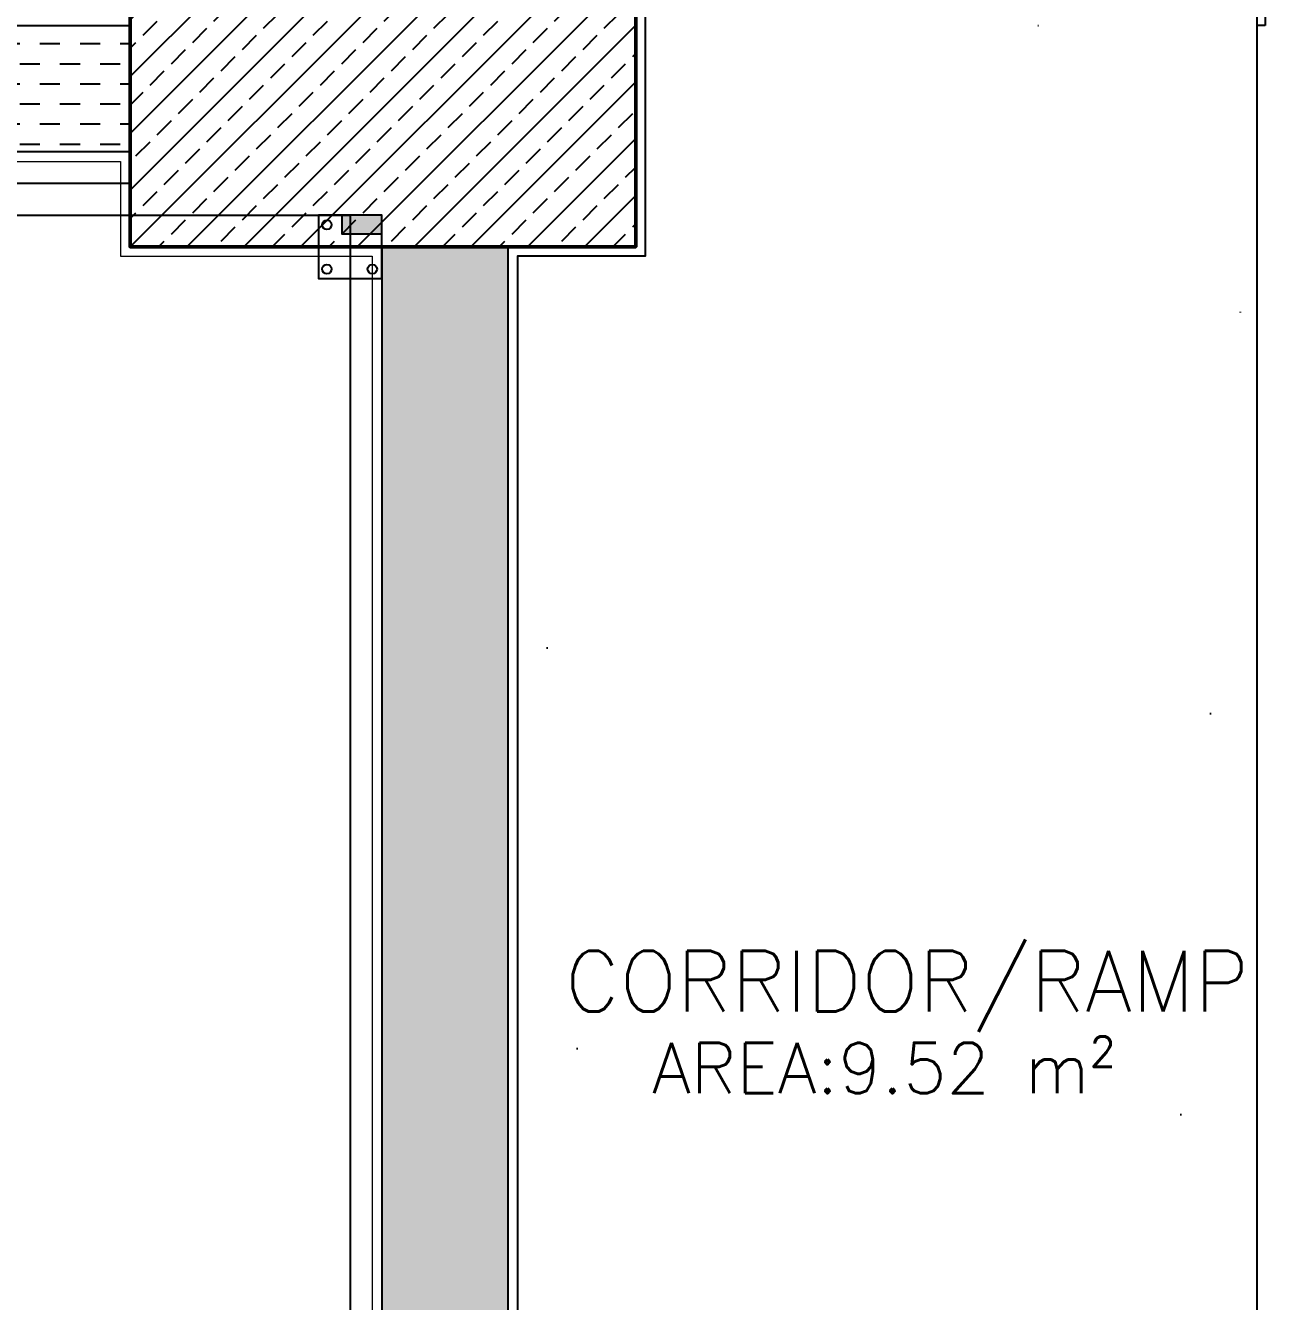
# Model space of a CAD drawing. Extents: x 820 to 5791, y 1495 to 5010.
# Drawn here: x 2377.8 to 2573.7, y 2724.7 to 2926.5 of the extents above; entities that cross this region are included whole.
import ezdxf
from ezdxf.enums import TextEntityAlignment as Align

# ---------------------------------------------------------------- set-up
doc = ezdxf.new("R2010")
doc.units = 0
doc.header["$LTSCALE"] = 20
doc.linetypes.add('CACHE', pattern=[0.375, 0.25, -0.125])
doc.linetypes.add('DOT2', pattern=[3.175, 0, -3.175])
for name, color, linetype in [('2_V_Wall', 43, 'CONTINUOUS'), ('2_V_Wall_Cementboard', 240, 'CONTINUOUS'), ('2_V_Wall_Gasblock', 133, 'CONTINUOUS'), ('accessori ccb', 94, 'CONTINUOUS'), ('Alan', 102, 'CONTINUOUS'), ('Kiriş', 7, 'CONTINUOUS'), ('Oda', 7, 'CONTINUOUS'), ('porta superiore', 5, 'CONTINUOUS'), ('TARAMA', 8, 'CONTINUOUS')]:
    doc.layers.add(name, color=color, linetype=linetype)
doc.layers.add('_00_TT_AREA', color=140, linetype='CONTINUOUS', plot=False)
for name, color, linetype, lineweight in [('_00_TT_PLASTER INTERIOR', 60, 'CONTINUOUS', 0), ('DUVAR', 7, 'CONTINUOUS', 60), ('KOLON', 7, 'CONTINUOUS', 50)]:
    doc.layers.add(name, color=color, linetype=linetype, lineweight=lineweight)
doc.styles.get("Standard").update_dxf_attribs({"font": 'txttw.shx'})
pattern_1 = [(0, (5164.5872, -4629.65), (3.175, 3.175), [3.175, -3.175])]

# ---------------------------------------------------------------- blocks, each defined once
blk = doc.blocks.new('TRHTRHT')
at = {"layer": 'accessori ccb'}
h = blk.add_hatch(color=1, dxfattribs=at)
h.dxf.hatch_style = 1
h.paths.add_polyline_path([(33075.7, 4640.49), (33075.7, 4637.51), (33082.03, 4637.51), (33082.03, 4640.49)])
at = {"layer": 'accessori ccb', "color": 8}
blk.add_lwpolyline([(33082.03, 4640.49), (33072.03, 4640.49), (33072.03, 4630.49), (33082.03, 4630.49), (33082.03, 4640.49)], dxfattribs=at)
blk.add_lwpolyline([(33075.7, 4640.49), (33075.7, 4637.51), (33082.03, 4637.51), (33082.03, 4640.49)], close=True, dxfattribs=at)
for centre in [(33073.36, 4638.97), (33073.36, 4631.95), (33080.55, 4631.95)]:
    blk.add_circle(centre, 0.742, dxfattribs=at)
at = {"layer": 'porta superiore'}
blk.add_lwpolyline([(33077.03, 4640.49), (33077.03, 3868.81), (32732.03, 3868.81), (32732.03, 4640.49)], close=True, dxfattribs=at)

msp = doc.modelspace()

# ---------------------------------------------------------------- hatches: boundary and pattern name
at = {"layer": '2_V_Wall_Gasblock'}
h = msp.add_hatch(dxfattribs=at)
h.set_pattern_fill('DASH', color=256, style=0)
h.set_pattern_definition(pattern_1)
h.paths.add_polyline_path([(2394.38, 2926.54), (2394.38, 2906.54), (2094.64, 2906.54), (2094.64, 2926.54)])
h = msp.add_hatch(dxfattribs=at)
h.set_pattern_fill('DASH', color=256, style=0)
h.set_pattern_definition(pattern_1)
h.paths.add_polyline_path([(2454.18, 2891.54), (2434.18, 2891.54), (2434.18, 2100.04), (2454.18, 2100.04)])
at = {"layer": 'TARAMA'}
h = msp.add_hatch(dxfattribs=at)
h.set_pattern_fill('ANSI33', color=256)
h.set_pattern_definition([(45, (5164.587, -4629.65), (-4.490128, 4.490128), []), (45, (5169.077, -4629.65), (-4.490128, 4.490128), [3.175, -1.5875])])
h.paths.add_polyline_path([(2474.38, 2931.54), (2474.38, 2891.54), (2394.38, 2891.54), (2394.38, 2931.54)])

# ---------------------------------------------------------------- linework, layer by layer
at = {"layer": '2_V_Wall'}
for points in [[(2394.38, 2926.54), (2394.38, 2906.54), (2094.64, 2906.54), (2094.64, 2926.54)], [(2454.18, 2891.54), (2434.18, 2891.54), (2434.18, 2100.04), (2454.18, 2100.04)]]:
    msp.add_lwpolyline(points, close=True, dxfattribs=at)
at = {"layer": '2_V_Wall_Cementboard'}
msp.add_lwpolyline([(2573.93, 2926.55), (2572.68, 2926.55), (2572.68, 2931.55), (2573.93, 2931.55)], close=True, dxfattribs=at)
at = {"layer": '_00_TT_AREA'}
msp.add_lwpolyline([(2475.88, 2932.8), (2475.88, 2890.04), (2455.68, 2890.04), (2455.68, 2121.54), (2464.57, 2121.54), (2464.57, 2105.04), (2564.57, 2105.05), (2564.57, 2121.54), (2572.68, 2121.54), (2572.68, 2932.8)], close=True, dxfattribs=at)
at = {"layer": '_00_TT_PLASTER INTERIOR'}
for points in [[(2464.57, 2121.54), (2455.68, 2121.54), (2455.68, 2890.04), (2475.88, 2890.04), (2475.88, 2931.54), (2474.38, 2931.54)], [(2572.68, 2926.55), (2572.68, 2121.54), (2564.57, 2121.54)], [(2086.46, 2100.04), (2086.46, 2825.04), (2096.14, 2825.04), (2096.14, 2905.04), (2392.88, 2905.04), (2392.88, 2890.04), (2432.68, 2890.04), (2432.68, 2100.04)]]:
    msp.add_lwpolyline(points, dxfattribs=at)
at = {"layer": 'Kiriş', "color": 4, "linetype": 'CACHE', "lineweight": -3, "ltscale": 50}
msp.add_lwpolyline([(2394.38, 2901.54), (2094.64, 2901.54), (2094.64, 2926.54), (2394.38, 2926.54)], close=True, dxfattribs=at)
at = {"layer": 'KOLON'}
msp.add_lwpolyline([(2474.38, 2931.54), (2474.38, 2891.54), (2394.38, 2891.54), (2394.38, 2931.54)], close=True, dxfattribs=at)
at = {"layer": 'porta superiore', "color": 1, "linetype": 'DOT2'}
for p, q in [((2474.38, 2926.55), (2573.39, 2926.55)), ((2513.39, 2120.04), (2573.39, 2926.55)), ((2455.62, 2891.54), (2513.39, 2120.04))]:
    msp.add_line(p, q, dxfattribs=at)

# ---------------------------------------------------------------- block references
at = {"layer": 'DUVAR'}
msp.add_blockref('TRHTRHT', (-30647.85, -1743.94), dxfattribs=at)

# ---------------------------------------------------------------- texts
at = {"layer": 'Alan'}
msp.add_text('AREA:9.52 m²', height=8, dxfattribs=at).set_placement((2513.6, 2757.64), align=Align.CENTER)
at = {"layer": 'Oda'}
msp.add_text('CORRIDOR/RAMP', height=9.6, dxfattribs=at).set_placement((2517.28, 2770.55), align=Align.CENTER)

doc.saveas('drawing.dxf')
